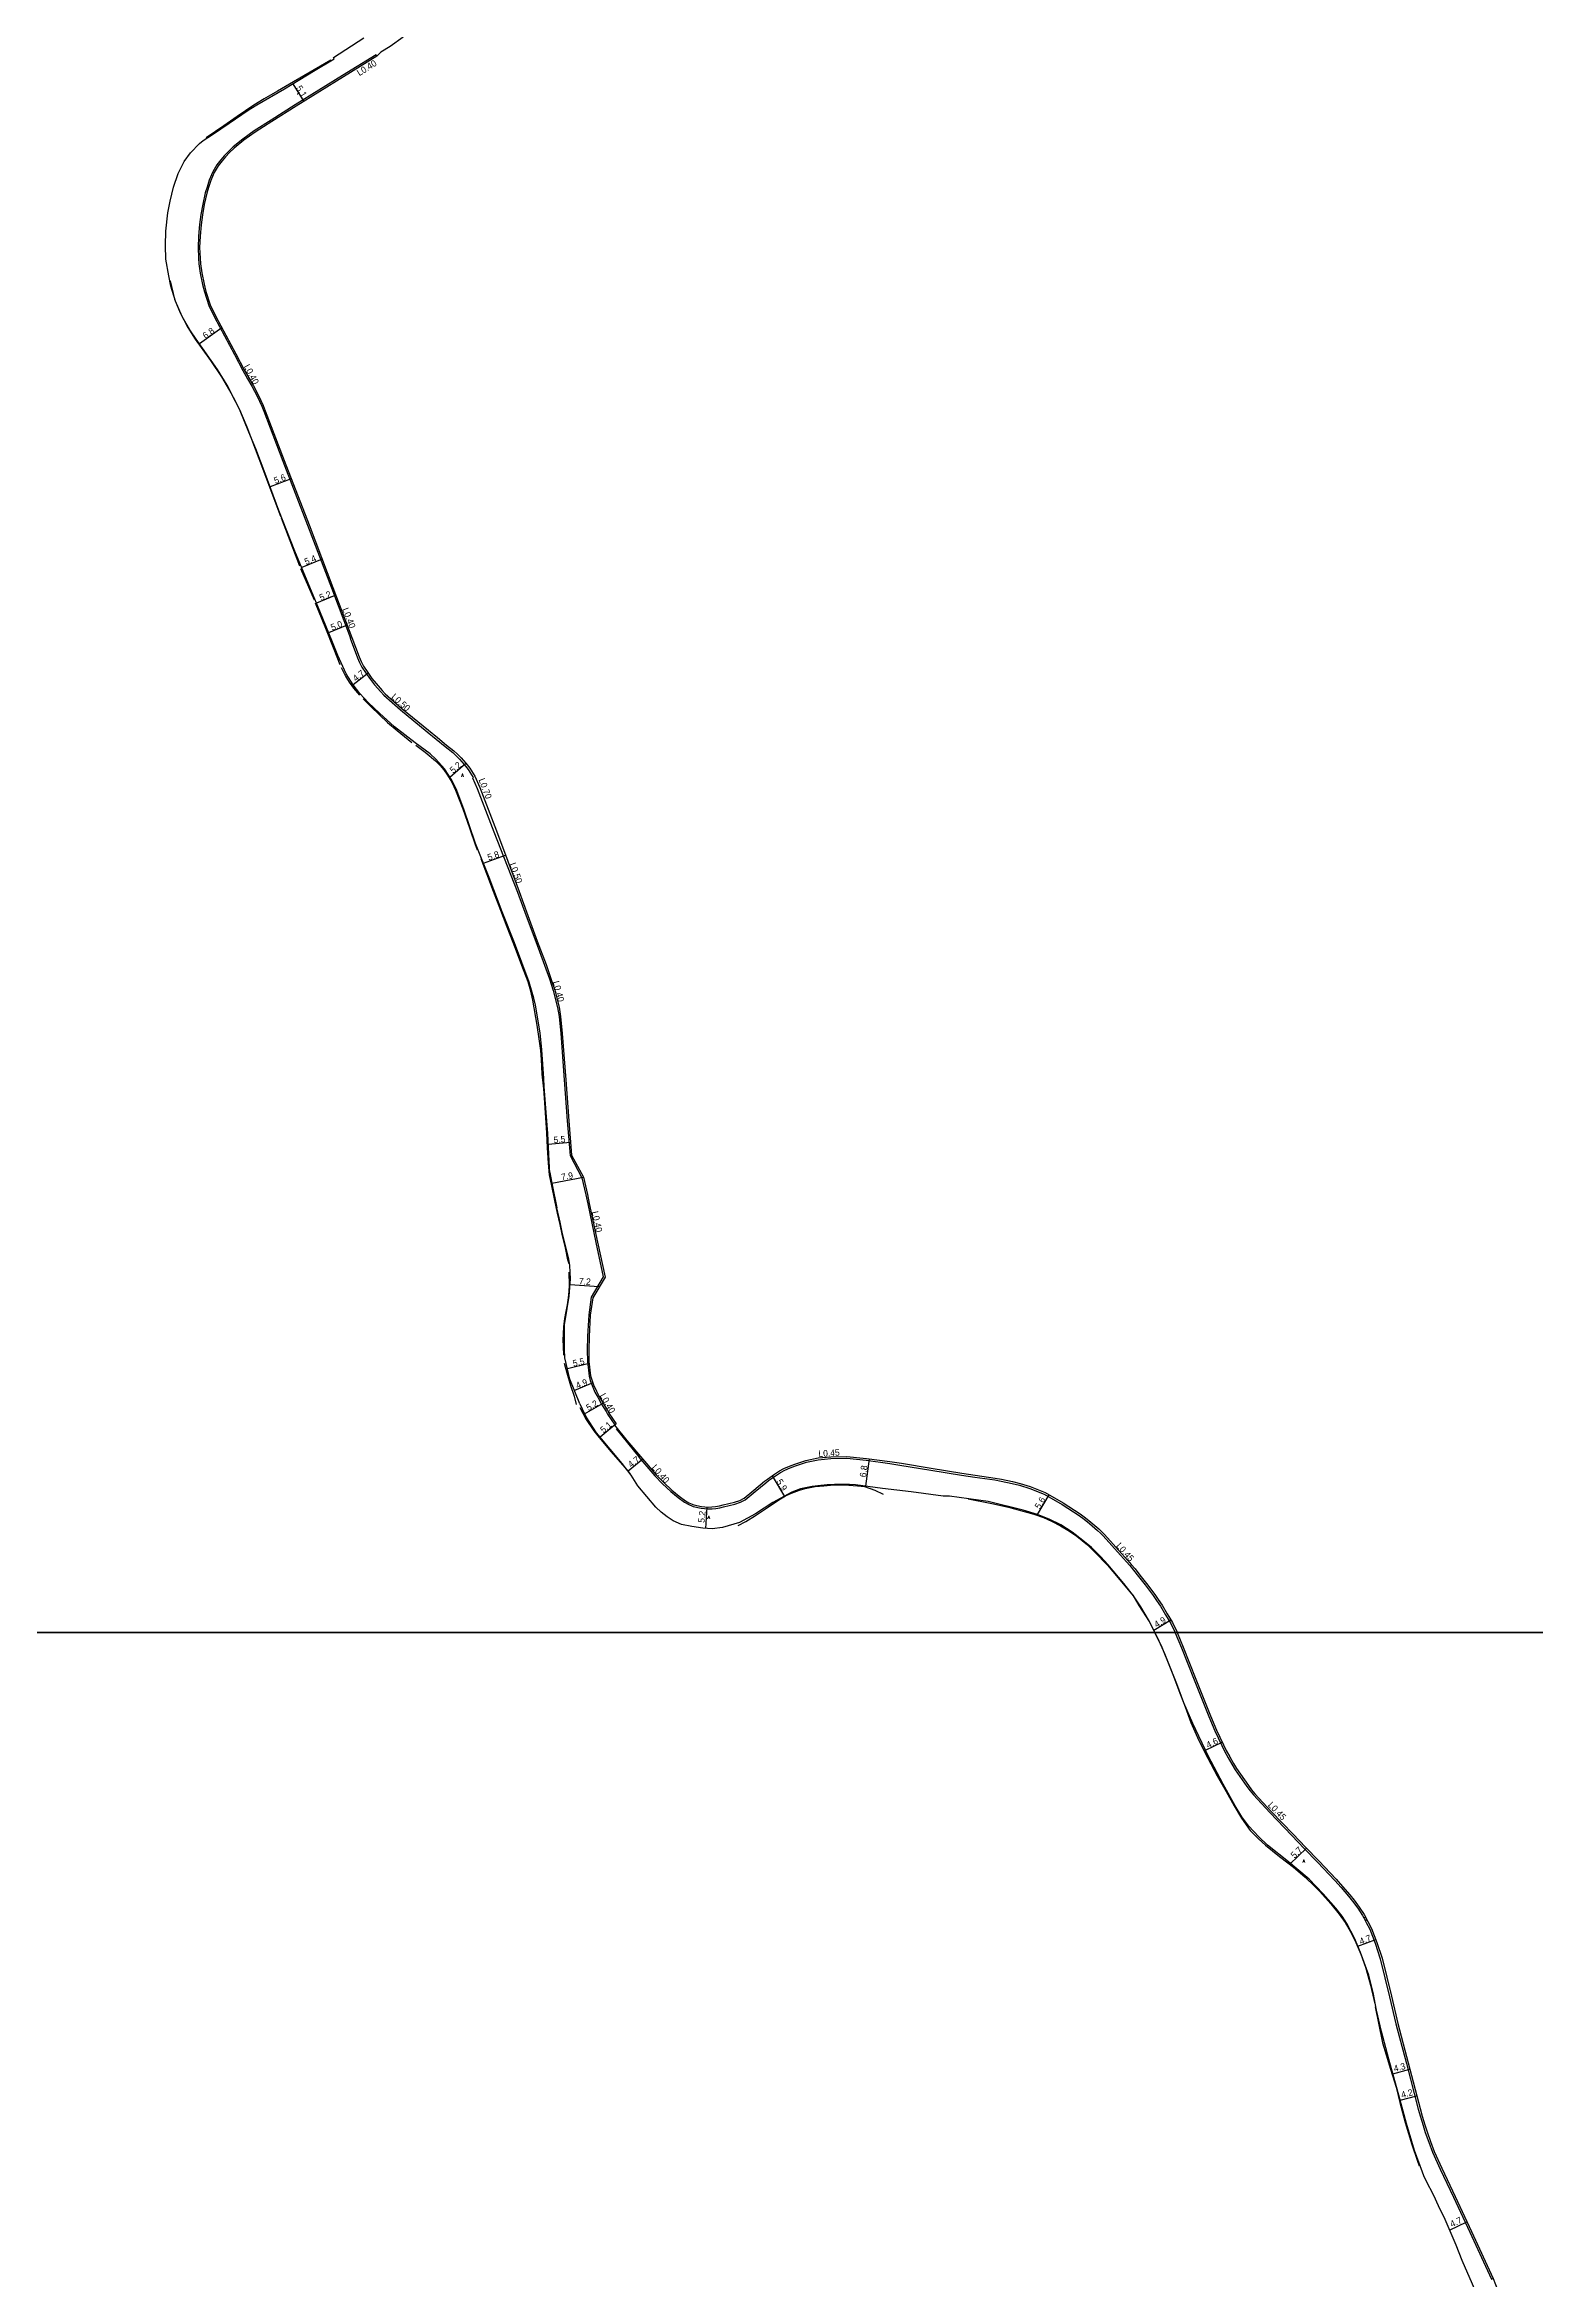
# Model space of a CAD drawing. Header units: metres. Extents: x -24000 to -20000, y -96000 to -93000.
# Drawn here: x -21381 to -21014, y -95559 to -95009 of the extents above; entities that cross this region are included whole.
import ezdxf

# ---------------------------------------------------------------- set-up
doc = ezdxf.new("R2010")
doc.units = ezdxf.units.M
doc.header["$LTSCALE"] = 2.5
for name, color, linetype in [('側溝・桝', 7, 'Continuous'), ('図郭', 7, 'Continuous'), ('幅員', 7, 'Continuous'), ('歩道・分離帯・安全施設', 7, 'Continuous'), ('舗装', 7, 'Continuous'), ('道路', 7, 'Continuous')]:
    doc.layers.add(name, color=color, linetype=linetype)
doc.styles.get("Standard").update_dxf_attribs({"font": ''})
doc.styles.add('YOKO_DECO', font='txt.shx', dxfattribs={"bigfont": 'extfont.shx'})
doc.styles.get('Standard').set_extended_font_data('@MS PGothic')

msp = doc.modelspace()

# ---------------------------------------------------------------- linework, layer by layer
at = {"layer": '側溝・桝'}
for points in [[(-21299.35, -95012.08), (-21299.55, -95011.75), (-21307.79, -95016.82), (-21319.44, -95024.07), (-21325.39, -95027.82), (-21329.53, -95030.47), (-21332.35, -95032.46), (-21334.7, -95034.38), (-21335.91, -95035.53), (-21336.92, -95036.56), (-21337.73, -95037.56), (-21338.77, -95038.84), (-21339.74, -95040.5), (-21340.61, -95042.55), (-21341.15, -95044.26), (-21341.59, -95045.68), (-21342.21, -95048.48), (-21342.66, -95051.03), (-21343, -95053.49), (-21343.27, -95056.33), (-21343.37, -95059.12), (-21343.25, -95061.75), (-21343.17, -95063.17), (-21342.84, -95065.43), (-21342.25, -95068.26), (-21341.79, -95070.09), (-21340.73, -95073.44), (-21339.32, -95076.33), (-21334.41, -95085.49), (-21332.34, -95089.41), (-21331.16, -95091.45), (-21330.13, -95093.25), (-21328.85, -95095.71), (-21327.68, -95098.21), (-21327.17, -95099.46), (-21322.52, -95111.72), (-21316.4, -95127.5), (-21310.54, -95142.93), (-21305.85, -95155.28), (-21305.95, -95155.32), (-21304.16, -95160.11), (-21303.65, -95161.26), (-21303.05, -95162.44), (-21302.18, -95163.77), (-21300.96, -95165.5), (-21299.93, -95166.76), (-21298.41, -95168.5), (-21297.62, -95169.32), (-21293.54, -95172.95), (-21286.97, -95178.32), (-21284.78, -95180.13), (-21282.52, -95181.98), (-21280.69, -95183.4), (-21279.83, -95184.21), (-21278.99, -95185.08), (-21277.86, -95186.37), (-21276.87, -95187.63), (-21275.66, -95189.57), (-21275.84, -95189.65), (-21274.64, -95192.28), (-21270.53, -95202.98), (-21264.72, -95217.79), (-21262.59, -95223.64), (-21260.25, -95229.96), (-21258.06, -95235.74), (-21256.9, -95239.14), (-21255.96, -95241.99), (-21254.91, -95246.19), (-21254.51, -95248.41), (-21254.1, -95252.59), (-21253.27, -95264.02), (-21252.5, -95274.1), (-21251.79, -95282.6)], [(-21251.79, -95282.6), (-21248.89, -95288.12), (-21247.92, -95292.26)], [(-21247.91, -95292.25), (-21247.45, -95294.47), (-21245.42, -95304), (-21243.62, -95312.44), (-21246.57, -95317.5), (-21247.22, -95321.83), (-21247.53, -95327.1), (-21247.56, -95330.55), (-21247.55, -95333.32), (-21247.13, -95336.9), (-21246.85, -95337.97), (-21246.37, -95339.2), (-21245.67, -95340.82), (-21244.94, -95342.1)], [(-21244.94, -95342.1), (-21244.03, -95343.77), (-21242.95, -95345.57)], [(-21242.95, -95345.57), (-21242.56, -95346.22), (-21240.78, -95348.88)], [(-21234.54, -95356.57), (-21234.87, -95356.85), (-21230.93, -95361.47), (-21229.06, -95363.41), (-21227.01, -95365.3), (-21225.23, -95366.77), (-21223.65, -95367.92), (-21222.72, -95368.44), (-21221.49, -95368.96), (-21219.54, -95369.39), (-21217.87, -95369.59), (-21216.86, -95369.55), (-21215.9, -95369.44), (-21214.96, -95369.27), (-21214.04, -95369.05), (-21211.24, -95368.37), (-21209.85, -95367.89), (-21208.72, -95367.31), (-21206.24, -95365.29), (-21203.63, -95363.13), (-21202.95, -95362.6), (-21201.26, -95361.42), (-21199.98, -95360.61), (-21198.96, -95360.05), (-21197.6, -95359.46), (-21196.3, -95358.99), (-21195.34, -95358.65)], [(-21195.34, -95358.65), (-21193.61, -95358.11), (-21190.7, -95357.49), (-21187.6, -95357.17), (-21183.66, -95357.12), (-21178.88, -95357.61), (-21173.13, -95358.38), (-21170.6, -95358.77)], [(-21170.6, -95358.77), (-21162.97, -95360.01), (-21155.48, -95361.27), (-21152.15, -95361.77), (-21147.24, -95362.45), (-21145.66, -95362.73), (-21142.97, -95363.3), (-21141.16, -95363.74), (-21138.67, -95364.53), (-21135.08, -95365.95), (-21130.69, -95368.49), (-21126.49, -95371.17), (-21125.25, -95372.12), (-21123.91, -95373.2), (-21121.98, -95374.86), (-21121.23, -95375.54), (-21120.61, -95376.17), (-21116.31, -95380.96), (-21114.84, -95382.56), (-21114.01, -95383.53), (-21113.09, -95384.64), (-21111.89, -95386.17), (-21110.28, -95388.24), (-21108.24, -95390.91), (-21107.43, -95392.1), (-21106.47, -95393.55), (-21105.21, -95395.64), (-21103.92, -95397.78), (-21102.87, -95400)], [(-21102.87, -95400), (-21102.82, -95400.1), (-21101.32, -95403.77), (-21098.22, -95411.64), (-21094.55, -95420.64), (-21093.08, -95424.22), (-21092.29, -95425.93), (-21091.39, -95427.82), (-21090.68, -95429.23), (-21089.84, -95430.84), (-21088.91, -95432.43), (-21088.12, -95433.75), (-21085.2, -95437.89), (-21084.39, -95438.98), (-21083.58, -95439.98), (-21079.53, -95444.33), (-21074.14, -95449.97), (-21071.09, -95453.13), (-21067.83, -95456.48), (-21063.56, -95461.02), (-21061.97, -95462.78), (-21060.2, -95464.87), (-21059.18, -95466.12), (-21057.92, -95467.86), (-21056.75, -95469.6), (-21056.42, -95470.24)], [(-21056.1, -95470.87), (-21055.86, -95471.34), (-21054.95, -95473.01), (-21053.65, -95476.44), (-21052.36, -95480.29), (-21050.08, -95489.64), (-21048.53, -95496.29), (-21045.94, -95506.05), (-21043.01, -95517.27), (-21042.49, -95519.16), (-21041.84, -95521.32), (-21041.3, -95523.04), (-21040.44, -95525.45), (-21039.54, -95527.86), (-21037.65, -95532.03), (-21034.38, -95538.99), (-21030.35, -95547.58), (-21025, -95559.14), (-21024.57, -95558.96)]]:
    msp.add_lwpolyline(points, dxfattribs=at)
msp.add_lwpolyline([(-21056.01, -95470.03), (-21056.42, -95470.24), (-21056.1, -95470.87), (-21055.68, -95470.66)], close=True, dxfattribs=at)
at = {"layer": '図郭'}
for points in [[(-21600, -94800), (-20800, -94800), (-20800, -95400), (-21600, -95400)], [(-21600, -95400), (-20800, -95400), (-20800, -96000), (-21600, -96000)]]:
    msp.add_lwpolyline(points, close=True, dxfattribs=at)
at = {"layer": '幅員'}
for points in [[(-21320.08, -95018.87), (-21317.36, -95023.23)], [(-21337.49, -95078.95), (-21343.02, -95082.84)], [(-21320.41, -95116.09), (-21325.63, -95118.04)], [(-21312.83, -95135.84), (-21317.86, -95137.91)], [(-21309.46, -95144.7), (-21314.24, -95146.68)], [(-21306.66, -95152.08), (-21311.24, -95153.97)], [(-21301.48, -95163.91), (-21305.19, -95166.81)], [(-21281.36, -95189.5), (-21277.46, -95186.09)], [(-21273.13, -95210.66), (-21267.7, -95208.65)], [(-21257.17, -95279.79), (-21251.67, -95279.33)], [(-21256.29, -95289.4), (-21248.52, -95287.97)], [(-21244.63, -95314.95), (-21251.82, -95314.47)], [(-21247.09, -95333.83), (-21252.45, -95335.07)], [(-21246.19, -95338.58), (-21250.72, -95340.43)], [(-21248.21, -95346.14), (-21243.68, -95343.57)], [(-21240.47, -95348.63), (-21244.4, -95351.89)], [(-21233.87, -95357.36), (-21237.52, -95360.25)], [(-21179, -95364), (-21178.07, -95357.26)], [(-21202.06, -95361.43), (-21199.03, -95366.53)], [(-21218.14, -95369.12), (-21218.49, -95374.36)], [(-21136.72, -95370.96), (-21133.91, -95366.1)], [(-21108.13, -95399.41), (-21103.93, -95396.87)], [(-21095.39, -95428.93), (-21091.28, -95426.97)], [(-21074.65, -95457.04), (-21070.54, -95453.03)], [(-21057.87, -95477.22), (-21053.49, -95475.56)], [(-21049.28, -95508.57), (-21045.09, -95507.48)], [(-21047.46, -95515.08), (-21043.38, -95514.01)], [(-21035.31, -95547.04), (-21031.03, -95545.03)]]:
    msp.add_lwpolyline(points, dxfattribs=at)
at = {"layer": '歩道・分離帯・安全施設'}
for points in [[(-21310.65, -95013.03), (-21319.87, -95018.41), (-21323.8, -95020.64), (-21327.08, -95022.54), (-21329.6, -95024.1), (-21333.77, -95026.9), (-21337.06, -95029.19), (-21341.39, -95032.19)], [(-21350.23, -95067.32), (-21349.19, -95071.87), (-21347.79, -95075.2), (-21345.88, -95078.87), (-21344.1, -95081.69), (-21340.33, -95086.98), (-21337.62, -95091.01), (-21335.27, -95094.88), (-21333.13, -95099.04), (-21331.39, -95103.28), (-21328.43, -95111.05), (-21323.07, -95125.25)], [(-21322.95, -95125.65), (-21318.44, -95137.46)], [(-21318.15, -95138.12), (-21314.82, -95145.84)], [(-21314.52, -95146.6), (-21311.97, -95152.84), (-21309.94, -95158), (-21308.46, -95161.77)], [(-21308.13, -95162.51), (-21306.99, -95164.83), (-21306.21, -95166.14), (-21305.11, -95167.61), (-21303.64, -95169.3)], [(-21302.75, -95170.19), (-21300.75, -95172.21), (-21296.72, -95176.07), (-21294.33, -95178.05), (-21290.77, -95180.99)], [(-21289.78, -95181.66), (-21287.5, -95183.32), (-21284.9, -95185.5), (-21283.78, -95186.66), (-21282.85, -95187.73), (-21281.94, -95188.98), (-21280.92, -95190.74), (-21280, -95192.72), (-21278.22, -95197.29), (-21276.46, -95202.25), (-21275.15, -95206.03), (-21274.68, -95207.38)], [(-21252.06, -95309.27), (-21252.32, -95308.28), (-21252.95, -95305.31), (-21253.75, -95301.97), (-21254.24, -95299.57), (-21254.89, -95296.8), (-21255.53, -95293.68), (-21256.28, -95290.1), (-21256.86, -95287.36), (-21257.09, -95284.47), (-21257.33, -95280.69), (-21257.51, -95276.99), (-21257.74, -95273.34), (-21257.99, -95269.62), (-21258.29, -95266.16), (-21258.65, -95262.55), (-21258.85, -95258.94), (-21259.02, -95256.78), (-21259.37, -95253.89), (-21259.87, -95250.5), (-21260.98, -95244.34), (-21261.42, -95242.19), (-21262.14, -95239.85), (-21263.65, -95235.83), (-21265.24, -95231.65), (-21267.31, -95226.42), (-21268.85, -95222.32), (-21270.63, -95217.6), (-21273.72, -95209.59)], [(-21252.07, -95311.33), (-21252.02, -95314.52), (-21252.07, -95316.02), (-21252.26, -95317.59), (-21252.49, -95319.39), (-21252.87, -95321), (-21253.18, -95322.75), (-21253.41, -95324.68), (-21253.49, -95326.49), (-21253.56, -95328.07), (-21253.48, -95329.53), (-21253.43, -95331.7)], [(-21253.25, -95333.74), (-21252.56, -95336.07), (-21251.69, -95339.18), (-21250.82, -95341.83), (-21250.28, -95343.89)], [(-21249.43, -95344.62), (-21247.8, -95347.56), (-21245.95, -95350.35), (-21244.61, -95352.02), (-21241.75, -95355.45), (-21238.82, -95358.82), (-21237.07, -95360.86)], [(-21234.76, -95356.76), (-21240.4, -95349.88)], [(-21210.42, -95373.67), (-21208.53, -95372.64), (-21206.12, -95371.19), (-21202.93, -95369.05), (-21200.42, -95367.35), (-21198.79, -95366.38), (-21197.28, -95365.7), (-21195.31, -95364.94), (-21193.9, -95364.54), (-21191.48, -95364.09), (-21189.32, -95363.87), (-21187.69, -95363.74), (-21185.68, -95363.69), (-21183.17, -95363.73), (-21181.01, -95363.89), (-21179.34, -95364.07), (-21176.78, -95364.99), (-21174.71, -95365.95)], [(-21153.83, -95367.08), (-21147.99, -95368.23), (-21143.87, -95369.17), (-21139.99, -95370.18), (-21137.67, -95370.88), (-21135.24, -95371.72), (-21133.29, -95372.58), (-21131.1, -95373.71), (-21129.28, -95374.77), (-21127.03, -95376.31), (-21124.46, -95378.44), (-21122.6, -95380.2), (-21119.52, -95383.45), (-21116.47, -95387.02), (-21113.64, -95390.47)], [(-21113.31, -95390.82), (-21111.8, -95393.33), (-21109.27, -95397.31), (-21107.89, -95400)], [(-21107.89, -95400), (-21107.23, -95401.28), (-21105.47, -95405.18), (-21103.67, -95409.65), (-21101.95, -95414.24), (-21100.41, -95418.26), (-21099.01, -95422.12), (-21097.03, -95426.6), (-21094.85, -95430.92), (-21092.48, -95435.23), (-21090.31, -95439.1), (-21088.37, -95442.64), (-21086.57, -95445.72), (-21084.38, -95448.73), (-21082.38, -95450.78), (-21080.62, -95452.32), (-21077.15, -95455.12), (-21073.75, -95457.73), (-21070.82, -95460.18), (-21068.56, -95462.38), (-21067.24, -95463.73), (-21064.5, -95466.8), (-21062.47, -95469.32), (-21061.02, -95471.4), (-21059.78, -95473.48), (-21058.6, -95475.68), (-21057.13, -95479.19), (-21055.97, -95482.37), (-21054.75, -95486.77), (-21053.67, -95491.35)], [(-21053.63, -95492.1), (-21051.85, -95500.96), (-21050.93, -95503.91), (-21049.84, -95507.48), (-21048.48, -95511.86), (-21047.56, -95515.62), (-21046.26, -95520.54), (-21044.64, -95525.99), (-21043.25, -95529.89), (-21042.8, -95531.28)]]:
    msp.add_lwpolyline(points, dxfattribs=at)
at = {"layer": '道路'}
for points in [[(-21256.81, -95286.8), (-21256.9, -95285.65), (-21257.29, -95277.17), (-21257.76, -95270.98), (-21258.17, -95265.62), (-21258.28, -95263.63), (-21258.79, -95256.61), (-21259.16, -95252.44), (-21260.33, -95245.61), (-21260.71, -95243.91), (-21261.84, -95239.98), (-21265.49, -95230.23), (-21268.49, -95222.67), (-21271.7, -95214.21), (-21275.1, -95205.78), (-21277.95, -95197.39), (-21279.82, -95192.33), (-21280.89, -95190.23), (-21282.67, -95187.46), (-21284.83, -95185.1), (-21286.25, -95183.79), (-21289.94, -95181.08), (-21295.02, -95177.13), (-21298.68, -95173.78), (-21301.44, -95171.23), (-21303.58, -95168.87), (-21305.23, -95166.77), (-21306.88, -95164.04), (-21308.97, -95159.57), (-21310.27, -95156.31), (-21313.42, -95148.67), (-21319.53, -95133.85), (-21323.45, -95123.87), (-21326.85, -95114.78), (-21329.18, -95108.66), (-21330.9, -95104.59), (-21333.17, -95098.9), (-21336.21, -95093), (-21338.59, -95089.14), (-21343.82, -95081.7), (-21345.43, -95079.44), (-21347.27, -95076.12), (-21348.93, -95072.37), (-21350.04, -95068.64), (-21350.58, -95066.15), (-21351.26, -95062.03), (-21351.36, -95058.67), (-21351.26, -95055.15), (-21350.78, -95050.61), (-21350.27, -95047.71), (-21349.4, -95044.3), (-21348.28, -95040.97), (-21346.77, -95037.98), (-21345.27, -95035.83), (-21343.05, -95033.57), (-21342.1, -95032.83), (-21339.81, -95031.35), (-21335.72, -95028.53), (-21331.01, -95025.35), (-21328.94, -95024.03), (-21322.08, -95020.09), (-21314.99, -95015.76), (-21309.84, -95012.72), (-21310, -95012.4), (-21302.57, -95007.56)], [(-21292.86, -95007.4), (-21296.12, -95009.7), (-21298.34, -95011.09), (-21299.35, -95012.08), (-21307.59, -95017.14), (-21319.23, -95024.4), (-21325.18, -95028.14), (-21329.32, -95030.78), (-21332.12, -95032.77), (-21334.45, -95034.67), (-21335.64, -95035.8), (-21336.63, -95036.82), (-21337.43, -95037.8), (-21338.46, -95039.06), (-21339.39, -95040.67), (-21340.25, -95042.68), (-21340.79, -95044.37), (-21341.22, -95045.78), (-21341.84, -95048.56), (-21342.29, -95051.09), (-21342.62, -95053.54), (-21342.89, -95056.36), (-21342.99, -95059.12), (-21342.87, -95061.73), (-21342.79, -95063.13), (-21342.47, -95065.36), (-21341.87, -95068.17), (-21341.43, -95069.98), (-21340.37, -95073.29), (-21338.98, -95076.16), (-21334.07, -95085.31), (-21332.01, -95089.22), (-21330.83, -95091.26), (-21329.8, -95093.06), (-21328.51, -95095.55), (-21327.33, -95098.05), (-21326.82, -95099.32), (-21322.16, -95111.58), (-21316.04, -95127.37), (-21310.18, -95142.79), (-21305.49, -95155.14)], [(-21305.49, -95155.14), (-21303.7, -95159.92), (-21303.2, -95161.05), (-21302.62, -95162.19), (-21301.77, -95163.5), (-21300.57, -95165.21), (-21299.55, -95166.45), (-21298.05, -95168.17), (-21297.29, -95168.96), (-21293.23, -95172.58), (-21286.66, -95177.94), (-21284.47, -95179.75), (-21282.22, -95181.6), (-21280.37, -95183.03), (-21279.48, -95183.87), (-21278.63, -95184.75), (-21277.48, -95186.06), (-21276.48, -95187.32), (-21275.27, -95189.27)], [(-21275.27, -95189.27), (-21274.01, -95192.02), (-21269.9, -95202.73), (-21264.35, -95217.66), (-21262.22, -95223.5), (-21259.88, -95229.82), (-21257.69, -95235.61), (-21256.52, -95239.01), (-21255.59, -95241.88), (-21254.52, -95246.1), (-21254.12, -95248.36), (-21253.71, -95252.56), (-21252.88, -95263.99), (-21252.1, -95274.07), (-21251.41, -95282.48)], [(-21256.81, -95286.8), (-21256.29, -95289.4), (-21255.03, -95295.51)], [(-21251.41, -95282.48), (-21248.52, -95287.97), (-21247.53, -95292.16)], [(-21247.53, -95292.16), (-21247.07, -95294.38), (-21245.04, -95303.91), (-21243.2, -95312.51), (-21246.2, -95317.63), (-21246.83, -95321.87), (-21247.13, -95327.11), (-21247.17, -95330.55), (-21247.15, -95333.3), (-21246.74, -95336.82), (-21246.48, -95337.84), (-21246.01, -95339.05), (-21245.32, -95340.64), (-21244.6, -95341.91)], [(-21249.38, -95343.72), (-21251.85, -95337.66), (-21253.07, -95332.4), (-21253.19, -95330.28), (-21253.19, -95326.78), (-21253.13, -95324.27), (-21252.55, -95320.22), (-21252, -95317.19), (-21251.72, -95312.93), (-21251.86, -95309.67), (-21252.12, -95308.12), (-21253.74, -95301.43), (-21254.27, -95298.97), (-21255.03, -95295.51)], [(-21244.6, -95341.91), (-21243.68, -95343.57), (-21242.62, -95345.36)], [(-21249.38, -95343.72), (-21248.21, -95346.14), (-21247.85, -95346.95)], [(-21192.19, -95364.09), (-21192.65, -95364.14), (-21195.12, -95364.65), (-21197.25, -95365.46), (-21201.9, -95368.01), (-21206.17, -95370.81), (-21210.09, -95372.89), (-21212.87, -95373.76), (-21214.32, -95374.16), (-21216.84, -95374.47), (-21219.09, -95374.32), (-21221.83, -95373.94), (-21224.36, -95373.41), (-21226.4, -95372.48), (-21227.92, -95371.53), (-21229.37, -95370.4), (-21230.73, -95369.11), (-21235.12, -95363.93), (-21236.74, -95361.24), (-21238.96, -95358.44), (-21245.28, -95350.82), (-21247.85, -95346.95)], [(-21242.62, -95345.36), (-21242.23, -95346.01), (-21240.47, -95348.63)], [(-21240.47, -95348.63), (-21240.83, -95348.93), (-21237.82, -95352.72), (-21230.61, -95361.19), (-21228.76, -95363.1), (-21226.73, -95364.97), (-21224.97, -95366.44), (-21223.42, -95367.55), (-21222.53, -95368.05), (-21221.36, -95368.55), (-21219.47, -95368.97), (-21217.82, -95369.16), (-21216.9, -95369.1), (-21215.97, -95368.99), (-21215.05, -95368.83), (-21214.15, -95368.61), (-21211.36, -95367.94), (-21210.04, -95367.47), (-21208.97, -95366.94), (-21206.53, -95364.94), (-21203.91, -95362.78), (-21203.21, -95362.24), (-21201.51, -95361.04), (-21200.21, -95360.22), (-21199.15, -95359.64), (-21197.76, -95359.04), (-21196.45, -95358.57), (-21195.48, -95358.22)], [(-21195.48, -95358.22), (-21193.73, -95357.68), (-21190.77, -95357.04), (-21187.63, -95356.72), (-21183.64, -95356.67), (-21178.82, -95357.16), (-21173.06, -95357.93), (-21170.26, -95358.35)], [(-21170.26, -95358.35), (-21162.89, -95359.55), (-21155.4, -95360.82), (-21152.08, -95361.31), (-21147.19, -95361.99), (-21145.57, -95362.28), (-21142.86, -95362.84), (-21141.02, -95363.29), (-21138.51, -95364.1), (-21134.88, -95365.53), (-21130.45, -95368.1), (-21126.24, -95370.78), (-21124.96, -95371.75), (-21123.61, -95372.84), (-21121.68, -95374.5), (-21120.91, -95375.21), (-21120.27, -95375.86), (-21115.97, -95380.65), (-21114.5, -95382.24), (-21113.66, -95383.22), (-21112.73, -95384.35), (-21111.52, -95385.89), (-21109.91, -95387.95), (-21107.87, -95390.64), (-21107.04, -95391.84), (-21106.08, -95393.3), (-21104.81, -95395.4), (-21103.52, -95397.56), (-21102.39, -95399.91), (-21102.36, -95400)], [(-21181.58, -95363.63), (-21183.04, -95363.54), (-21184.55, -95363.54), (-21186.72, -95363.55), (-21188.5, -95363.63), (-21190.84, -95363.88), (-21192.19, -95364.09)], [(-21174.93, -95364.59), (-21181.58, -95363.63)], [(-21167.84, -95365.39), (-21174.93, -95364.59)], [(-21107.84, -95400), (-21109.14, -95397.3), (-21111.28, -95393.69), (-21113.08, -95390.94), (-21115.49, -95387.92), (-21119.4, -95383.23), (-21121.12, -95381.38), (-21123.49, -95379.04), (-21125.57, -95377.35), (-21128.21, -95375.26), (-21131.04, -95373.5), (-21133.86, -95372.06), (-21136.72, -95370.96), (-21140.31, -95369.87), (-21148.86, -95367.75), (-21158.41, -95366.46), (-21159.98, -95366.47), (-21167.84, -95365.39)], [(-21025.17, -95570.67), (-21032.18, -95554.53), (-21033.69, -95550.74), (-21036.43, -95544.49), (-21038.07, -95541.06), (-21039.21, -95538.57), (-21041.05, -95534.91), (-21041.62, -95533.68), (-21041.96, -95532.83), (-21043.91, -95527.49), (-21045.9, -95520.82), (-21047.78, -95513.89), (-21050.29, -95504.99), (-21052.09, -95498.2), (-21053.28, -95492.9), (-21054.12, -95488.62), (-21055.22, -95484.36), (-21057.2, -95478.78), (-21058.73, -95475.19), (-21060.58, -95471.6), (-21061.77, -95469.8), (-21063.33, -95467.81), (-21066.43, -95464.28), (-21069.84, -95460.73), (-21074.94, -95456.39), (-21080.14, -95452.31), (-21082.27, -95450.26), (-21084.69, -95447.64), (-21086.41, -95445.38), (-21088.1, -95442.61), (-21091.01, -95437.3), (-21094.72, -95430.36), (-21098.47, -95422.38), (-21100.75, -95417.34), (-21102.42, -95412.62), (-21106.09, -95403.67), (-21107.84, -95400)], [(-21102.36, -95400), (-21100.88, -95403.6), (-21097.78, -95411.46), (-21094.12, -95420.46), (-21092.66, -95424.03), (-21091.87, -95425.73), (-21090.97, -95427.62), (-21090.27, -95429.02), (-21089.43, -95430.62), (-21088.51, -95432.19), (-21087.75, -95433.48)], [(-21087.75, -95433.48), (-21084.82, -95437.62), (-21084.03, -95438.7), (-21083.23, -95439.67), (-21079.2, -95444.02), (-21073.81, -95449.65), (-21070.76, -95452.81), (-21067.49, -95456.16), (-21063.22, -95460.7), (-21061.63, -95462.48), (-21059.85, -95464.57), (-21058.82, -95465.84), (-21057.54, -95467.6), (-21056.35, -95469.37), (-21055.44, -95471.13), (-21054.53, -95472.82), (-21053.22, -95476.28), (-21051.91, -95480.16), (-21049.63, -95489.53), (-21048.08, -95496.18), (-21045.49, -95505.93), (-21042.56, -95517.15), (-21042.04, -95519.03), (-21041.4, -95521.19), (-21040.86, -95522.89), (-21040, -95525.29), (-21039.11, -95527.68), (-21037.23, -95531.83), (-21033.96, -95538.8), (-21029.92, -95547.39), (-21024.57, -95558.96), (-21020.56, -95569.34)]]:
    msp.add_lwpolyline(points, dxfattribs=at)

# ---------------------------------------------------------------- texts
at = {"layer": '側溝・桝'}
for s, rotation, p in [('L0.40', 32, (-21303.66, -95017)), ('L0.40', 298, (-21332.16, -95088.41)), ('L0.40', 291, (-21307.9, -95148.15)), ('L0.50', 318.8703, (-21295.96, -95169.96)), ('L0.70', 291, (-21274.36, -95190.12)), ('L0.50', 290, (-21266.74, -95210.87)), ('L0.40', 285, (-21256.06, -95239.87)), ('L0.40', 282, (-21246.46, -95296.48)), ('L0.40', 300, (-21244.55, -95341.68)), ('L0.40', 311, (-21231.81, -95359.47)), ('L0.45', 4, (-21190.61, -95356.81)), ('L0.45', 312, (-21117.52, -95378.77)), ('L0.45', 314, (-21080.15, -95442.58))]:
    msp.add_text(s, height=1.6, rotation=rotation, dxfattribs=at).set_placement(p)
at = {"layer": '幅員'}
for s, rotation, p in [('5.1', 302, (-21319.34, -95019.9)), ('6.8', 35, (-21341.54, -95081.69)), ('5.6', 21, (-21324.33, -95117.36)), ('5.4', 22, (-21316.8, -95137.32)), ('5.2', 22, (-21313.11, -95146.15)), ('5.0', 22, (-21310.33, -95153.48)), ('4.7', 38, (-21304.51, -95166.05)), ('5.2', 41, (-21280.56, -95188.66)), ('5.8', 20, (-21271.79, -95210.08)), ('5.5', 5, (-21255.78, -95279.59)), ('7.9', 10, (-21253.83, -95288.74)), ('7.2', 356, (-21249.66, -95314.3)), ('5.5', 13, (-21250.94, -95334.59)), ('4.9', 22, (-21250.01, -95340.07)), ('5.2', 30, (-21247.26, -95345.52)), ('5.1', 40, (-21243.57, -95351.01)), ('4.7', 38, (-21236.78, -95359.53)), ('6.8', 82.1113, (-21178.96, -95361.87)), ('5.9', 301, (-21201.1, -95362.85)), ('5.6', 60, (-21136.15, -95369.75)), ('5.2', 84, (-21218.73, -95373.05)), ('4.9', 31, (-21107.43, -95398.87)), ('4.6', 26, (-21094.73, -95428.51)), ('5.7', 44, (-21073.49, -95455.72)), ('4.7', 21, (-21057.14, -95476.84)), ('4.3', 15, (-21048.84, -95508.14)), ('4.2', 15, (-21047.01, -95514.6)), ('4.7', 25, (-21034.73, -95546.41))]:
    msp.add_text(s, height=1.6, rotation=rotation, dxfattribs=at).set_placement(p)
at = {"layer": '舗装', "style": 'YOKO_DECO'}
for p in [(-21318.9, -95021.49, 597.62), (-21278.54, -95189.38, 593.05), (-21217.97, -95371.99, 584.49), (-21071.48, -95456.58, 562.96)]:
    msp.add_text('A', height=0.75, dxfattribs=at).set_placement(p)

doc.saveas('drawing.dxf')
